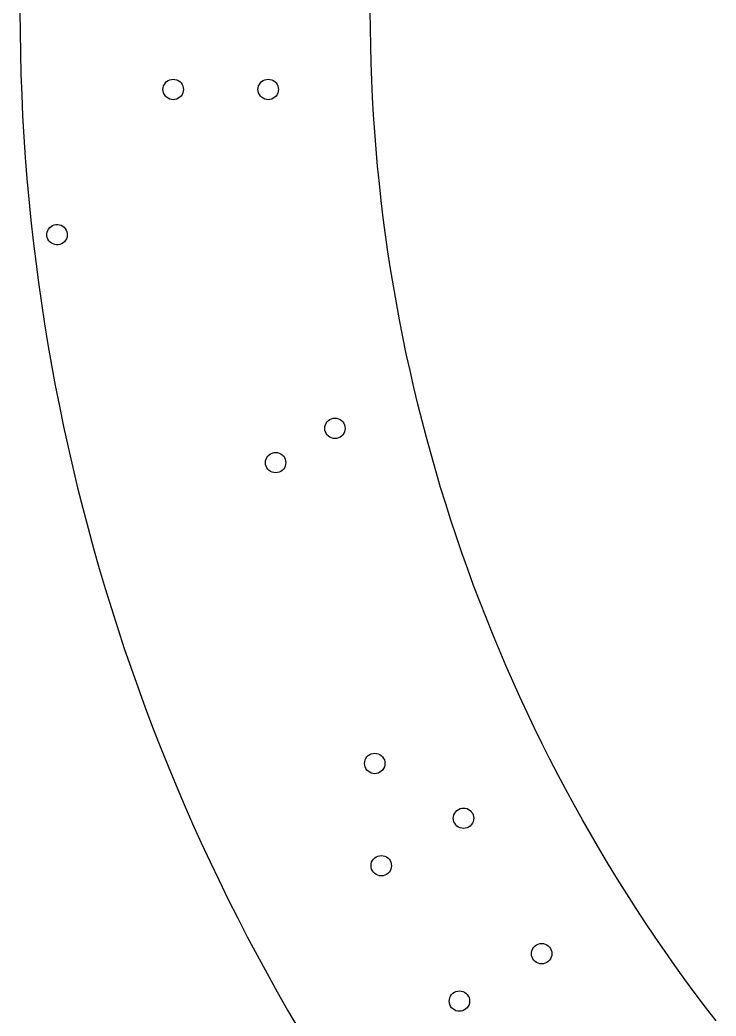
# Model space of a CAD drawing. Header units: metres. Extents: x -294 to 294, y -588 to 0.
# Drawn here: x -293.8 to -191.5, y -441.6 to -295.1 of the extents above; entities that cross this region are included whole.
import ezdxf

# ---------------------------------------------------------------- set-up
doc = ezdxf.new("R2010")
doc.units = ezdxf.units.M

msp = doc.modelspace()

# ---------------------------------------------------------------- linework, layer by layer
for p, q in [((-293.835, -293.835), (-293.819, -296.912)), ((-242.292, -296.373), (-242.305, -293.835)), ((-293.819, -296.912), (-293.771, -299.989)), ((-242.252, -298.91), (-242.292, -296.373)), ((-242.186, -301.446), (-242.252, -298.91)), ((-293.771, -299.989), (-293.69, -303.065)), ((-242.093, -303.982), (-242.186, -301.446)), ((-293.69, -303.065), (-293.578, -306.14)), ((-272.705, -304.822), (-272.594, -304.585)), ((-272.594, -304.585), (-272.445, -304.371)), ((-272.445, -304.371), (-272.26, -304.186)), ((-272.26, -304.186), (-272.045, -304.036)), ((-272.045, -304.036), (-271.808, -303.926)), ((-271.808, -303.926), (-271.556, -303.858)), ((-271.556, -303.858), (-271.295, -303.835)), ((-271.295, -303.835), (-271.035, -303.858)), ((-271.035, -303.858), (-270.782, -303.926)), ((-270.782, -303.926), (-270.545, -304.036)), ((-270.545, -304.036), (-270.331, -304.186)), ((-270.331, -304.186), (-270.146, -304.371)), ((-270.146, -304.371), (-269.996, -304.585)), ((-269.996, -304.585), (-269.886, -304.822)), ((-258.735, -304.822), (-258.624, -304.585)), ((-258.624, -304.585), (-258.475, -304.371)), ((-258.475, -304.371), (-258.29, -304.186)), ((-258.29, -304.186), (-258.075, -304.036)), ((-258.075, -304.036), (-257.838, -303.926)), ((-257.838, -303.926), (-257.586, -303.858)), ((-257.586, -303.858), (-257.325, -303.835)), ((-257.325, -303.835), (-257.065, -303.858)), ((-257.065, -303.858), (-256.812, -303.926)), ((-256.812, -303.926), (-256.575, -304.036)), ((-256.575, -304.036), (-256.361, -304.186)), ((-256.361, -304.186), (-256.176, -304.371)), ((-256.176, -304.371), (-256.026, -304.585)), ((-256.026, -304.585), (-255.916, -304.822)), ((-241.973, -306.517), (-242.093, -303.982)), ((-293.578, -306.14), (-293.433, -309.214)), ((-272.795, -305.335), (-272.773, -305.075)), ((-272.773, -305.596), (-272.795, -305.335)), ((-272.773, -305.075), (-272.705, -304.822)), ((-272.705, -305.848), (-272.773, -305.596)), ((-272.594, -306.085), (-272.705, -305.848)), ((-272.445, -306.3), (-272.594, -306.085)), ((-269.996, -306.085), (-270.146, -306.3)), ((-269.886, -305.848), (-269.996, -306.085)), ((-269.886, -304.822), (-269.818, -305.075)), ((-269.818, -305.596), (-269.886, -305.848)), ((-269.818, -305.075), (-269.795, -305.335)), ((-269.795, -305.335), (-269.818, -305.596)), ((-258.825, -305.335), (-258.803, -305.075)), ((-258.803, -305.596), (-258.825, -305.335)), ((-258.803, -305.075), (-258.735, -304.822)), ((-258.735, -305.848), (-258.803, -305.596)), ((-258.624, -306.085), (-258.735, -305.848)), ((-258.475, -306.3), (-258.624, -306.085)), ((-256.026, -306.085), (-256.176, -306.3)), ((-255.916, -305.848), (-256.026, -306.085)), ((-255.916, -304.822), (-255.848, -305.075)), ((-255.848, -305.596), (-255.916, -305.848)), ((-255.848, -305.075), (-255.825, -305.335)), ((-255.825, -305.335), (-255.848, -305.596)), ((-272.26, -306.484), (-272.445, -306.3)), ((-272.045, -306.634), (-272.26, -306.484)), ((-271.808, -306.745), (-272.045, -306.634)), ((-271.556, -306.813), (-271.808, -306.745)), ((-271.295, -306.835), (-271.556, -306.813)), ((-271.035, -306.813), (-271.295, -306.835)), ((-270.782, -306.745), (-271.035, -306.813)), ((-270.545, -306.634), (-270.782, -306.745)), ((-270.331, -306.484), (-270.545, -306.634)), ((-270.146, -306.3), (-270.331, -306.484)), ((-258.29, -306.484), (-258.475, -306.3)), ((-258.075, -306.634), (-258.29, -306.484)), ((-257.838, -306.745), (-258.075, -306.634)), ((-257.586, -306.813), (-257.838, -306.745)), ((-257.325, -306.835), (-257.586, -306.813)), ((-257.065, -306.813), (-257.325, -306.835)), ((-256.812, -306.745), (-257.065, -306.813)), ((-256.575, -306.634), (-256.812, -306.745)), ((-256.361, -306.484), (-256.575, -306.634)), ((-256.176, -306.3), (-256.361, -306.484)), ((-241.827, -309.05), (-241.973, -306.517)), ((-241.655, -311.581), (-241.827, -309.05)), ((-293.433, -309.214), (-293.256, -312.286)), ((-241.456, -314.111), (-241.655, -311.581)), ((-293.256, -312.286), (-293.046, -315.355)), ((-241.23, -316.638), (-241.456, -314.111)), ((-293.046, -315.355), (-292.805, -318.423)), ((-240.978, -319.163), (-241.23, -316.638)), ((-292.805, -318.423), (-292.531, -321.488)), ((-240.7, -321.685), (-240.978, -319.163)), ((-292.531, -321.488), (-292.226, -324.55)), ((-240.395, -324.204), (-240.7, -321.685)), ((-292.226, -324.55), (-291.888, -327.608)), ((-289.039, -325.349), (-288.796, -325.253)), ((-288.796, -325.253), (-288.54, -325.201)), ((-288.54, -325.201), (-288.278, -325.194)), ((-288.278, -325.194), (-288.02, -325.232)), ((-288.02, -325.232), (-287.772, -325.315)), ((-287.772, -325.315), (-287.542, -325.44)), ((-240.064, -326.72), (-240.395, -324.204)), ((-289.867, -326.599), (-289.828, -326.341)), ((-289.86, -326.861), (-289.867, -326.599)), ((-289.828, -326.341), (-289.745, -326.093)), ((-289.745, -326.093), (-289.621, -325.863)), ((-289.621, -325.863), (-289.458, -325.659)), ((-289.458, -325.659), (-289.262, -325.485)), ((-289.262, -325.485), (-289.039, -325.349)), ((-287.542, -325.44), (-287.337, -325.603)), ((-287.337, -325.603), (-287.164, -325.799)), ((-287.164, -325.799), (-287.027, -326.022)), ((-287.027, -326.022), (-286.932, -326.265)), ((-286.932, -326.265), (-286.879, -326.521)), ((-286.873, -326.783), (-286.911, -327.041)), ((-286.879, -326.521), (-286.873, -326.783)), ((-239.706, -329.232), (-240.064, -326.72)), ((-291.888, -327.608), (-291.518, -330.663)), ((-289.808, -327.117), (-289.86, -326.861)), ((-289.712, -327.36), (-289.808, -327.117)), ((-289.576, -327.583), (-289.712, -327.36)), ((-289.402, -327.779), (-289.576, -327.583)), ((-289.198, -327.942), (-289.402, -327.779)), ((-288.968, -328.067), (-289.198, -327.942)), ((-288.72, -328.15), (-288.968, -328.067)), ((-288.461, -328.188), (-288.72, -328.15)), ((-288.2, -328.181), (-288.461, -328.188)), ((-287.944, -328.129), (-288.2, -328.181)), ((-287.7, -328.033), (-287.944, -328.129)), ((-287.478, -327.897), (-287.7, -328.033)), ((-287.282, -327.724), (-287.478, -327.897)), ((-287.119, -327.519), (-287.282, -327.724)), ((-286.994, -327.289), (-287.119, -327.519)), ((-286.911, -327.041), (-286.994, -327.289)), ((-239.322, -331.74), (-239.706, -329.232)), ((-291.518, -330.663), (-291.117, -333.714)), ((-238.912, -334.244), (-239.322, -331.74)), ((-291.117, -333.714), (-290.683, -336.76)), ((-238.476, -336.744), (-238.912, -334.244)), ((-290.683, -336.76), (-290.218, -339.801)), ((-238.014, -339.239), (-238.476, -336.744)), ((-290.218, -339.801), (-289.721, -342.838)), ((-237.525, -341.729), (-238.014, -339.239)), ((-289.721, -342.838), (-289.192, -345.869)), ((-237.01, -344.214), (-237.525, -341.729)), ((-236.47, -346.693), (-237.01, -344.214)), ((-289.192, -345.869), (-288.631, -348.895)), ((-235.903, -349.166), (-236.47, -346.693)), ((-288.631, -348.895), (-288.038, -351.914)), ((-235.311, -351.633), (-235.903, -349.166)), ((-234.693, -354.094), (-235.311, -351.633)), ((-288.038, -351.914), (-287.414, -354.927)), ((-248.917, -354.674), (-248.807, -354.437)), ((-248.807, -354.437), (-248.657, -354.222)), ((-248.657, -354.222), (-248.472, -354.037)), ((-248.472, -354.037), (-248.258, -353.888)), ((-248.258, -353.888), (-248.021, -353.777)), ((-248.021, -353.777), (-247.768, -353.709)), ((-247.768, -353.709), (-247.508, -353.687)), ((-247.508, -353.687), (-247.247, -353.709)), ((-247.247, -353.709), (-246.995, -353.777)), ((-246.995, -353.777), (-246.758, -353.888)), ((-246.758, -353.888), (-246.544, -354.037)), ((-246.544, -354.037), (-246.359, -354.222)), ((-246.359, -354.222), (-246.209, -354.437)), ((-246.209, -354.437), (-246.098, -354.674)), ((-234.049, -356.549), (-234.693, -354.094)), ((-287.414, -354.927), (-286.759, -357.934)), ((-249.008, -355.187), (-248.985, -354.926)), ((-248.985, -355.447), (-249.008, -355.187)), ((-248.985, -354.926), (-248.917, -354.674)), ((-248.917, -355.7), (-248.985, -355.447)), ((-248.807, -355.937), (-248.917, -355.7)), ((-248.657, -356.151), (-248.807, -355.937)), ((-246.209, -355.937), (-246.359, -356.151)), ((-246.098, -355.7), (-246.209, -355.937)), ((-246.098, -354.674), (-246.031, -354.926)), ((-246.031, -355.447), (-246.098, -355.7)), ((-246.031, -354.926), (-246.008, -355.187)), ((-246.008, -355.187), (-246.031, -355.447)), ((-248.472, -356.336), (-248.657, -356.151)), ((-248.258, -356.486), (-248.472, -356.336)), ((-248.021, -356.596), (-248.258, -356.486)), ((-247.768, -356.664), (-248.021, -356.596)), ((-247.508, -356.687), (-247.768, -356.664)), ((-247.247, -356.664), (-247.508, -356.687)), ((-246.995, -356.596), (-247.247, -356.664)), ((-246.758, -356.486), (-246.995, -356.596)), ((-246.544, -356.336), (-246.758, -356.486)), ((-246.359, -356.151), (-246.544, -356.336)), ((-233.38, -358.996), (-234.049, -356.549)), ((-286.759, -357.934), (-286.072, -360.933)), ((-257.199, -359.076), (-256.985, -358.926)), ((-256.985, -358.926), (-256.748, -358.815)), ((-256.748, -358.815), (-256.495, -358.748)), ((-256.495, -358.748), (-256.235, -358.725)), ((-256.235, -358.725), (-255.974, -358.748)), ((-255.974, -358.748), (-255.722, -358.815)), ((-255.722, -358.815), (-255.485, -358.926)), ((-255.485, -358.926), (-255.27, -359.076)), ((-232.684, -361.436), (-233.38, -358.996)), ((-257.735, -360.225), (-257.712, -359.965)), ((-257.712, -360.485), (-257.735, -360.225)), ((-257.712, -359.965), (-257.644, -359.712)), ((-257.644, -360.738), (-257.712, -360.485)), ((-257.644, -359.712), (-257.534, -359.475)), ((-257.534, -359.475), (-257.384, -359.261)), ((-257.384, -359.261), (-257.199, -359.076)), ((-255.27, -359.076), (-255.086, -359.261)), ((-255.086, -359.261), (-254.936, -359.475)), ((-254.936, -359.475), (-254.825, -359.712)), ((-254.825, -359.712), (-254.757, -359.965)), ((-254.757, -360.485), (-254.825, -360.738)), ((-254.757, -359.965), (-254.735, -360.225)), ((-254.735, -360.225), (-254.757, -360.485)), ((-286.072, -360.933), (-285.354, -363.925)), ((-257.534, -360.975), (-257.644, -360.738)), ((-257.384, -361.189), (-257.534, -360.975)), ((-257.199, -361.374), (-257.384, -361.189)), ((-256.985, -361.524), (-257.199, -361.374)), ((-256.748, -361.635), (-256.985, -361.524)), ((-256.495, -361.702), (-256.748, -361.635)), ((-256.235, -361.725), (-256.495, -361.702)), ((-255.974, -361.702), (-256.235, -361.725)), ((-255.722, -361.635), (-255.974, -361.702)), ((-255.485, -361.524), (-255.722, -361.635)), ((-255.27, -361.374), (-255.485, -361.524)), ((-255.086, -361.189), (-255.27, -361.374)), ((-254.936, -360.975), (-255.086, -361.189)), ((-254.825, -360.738), (-254.936, -360.975)), ((-231.964, -363.869), (-232.684, -361.436)), ((-285.354, -363.925), (-284.604, -366.909)), ((-231.218, -366.295), (-231.964, -363.869)), ((-230.446, -368.712), (-231.218, -366.295)), ((-284.604, -366.909), (-283.823, -369.886)), ((-229.649, -371.121), (-230.446, -368.712)), ((-283.823, -369.886), (-283.011, -372.854)), ((-228.828, -373.522), (-229.649, -371.121)), ((-283.011, -372.854), (-282.168, -375.813)), ((-227.981, -375.913), (-228.828, -373.522)), ((-282.168, -375.813), (-281.294, -378.763)), ((-227.109, -378.296), (-227.981, -375.913)), ((-281.294, -378.763), (-280.39, -381.704)), ((-226.212, -380.67), (-227.109, -378.296)), ((-225.29, -383.034), (-226.212, -380.67)), ((-280.39, -381.704), (-279.454, -384.636)), ((-224.343, -385.388), (-225.29, -383.034)), ((-279.454, -384.636), (-278.488, -387.557)), ((-223.372, -387.733), (-224.343, -385.388)), ((-278.488, -387.557), (-277.491, -390.468)), ((-222.377, -390.067), (-223.372, -387.733)), ((-277.491, -390.468), (-276.464, -393.369)), ((-221.357, -392.39), (-222.377, -390.067)), ((-220.313, -394.703), (-221.357, -392.39)), ((-276.464, -393.369), (-275.407, -396.258)), ((-219.245, -397.004), (-220.313, -394.703)), ((-275.407, -396.258), (-274.319, -399.137)), ((-218.152, -399.294), (-219.245, -397.004)), ((-274.319, -399.137), (-273.201, -402.003)), ((-217.036, -401.573), (-218.152, -399.294)), ((-273.201, -402.003), (-272.054, -404.858)), ((-241.911, -403.008), (-241.651, -402.985)), ((-241.651, -402.985), (-241.39, -403.008)), ((-215.896, -403.84), (-217.036, -401.573)), ((-243.151, -404.485), (-243.128, -404.225)), ((-243.128, -404.225), (-243.06, -403.972)), ((-243.06, -403.972), (-242.95, -403.735)), ((-242.95, -403.735), (-242.8, -403.521)), ((-242.8, -403.521), (-242.615, -403.336)), ((-242.615, -403.336), (-242.401, -403.186)), ((-242.401, -403.186), (-242.164, -403.076)), ((-242.164, -403.076), (-241.911, -403.008)), ((-241.39, -403.008), (-241.138, -403.076)), ((-241.138, -403.076), (-240.901, -403.186)), ((-240.901, -403.186), (-240.687, -403.336)), ((-240.687, -403.336), (-240.502, -403.521)), ((-240.502, -403.521), (-240.352, -403.735)), ((-240.352, -403.735), (-240.241, -403.972)), ((-240.241, -403.972), (-240.173, -404.225)), ((-240.173, -404.225), (-240.151, -404.485)), ((-214.732, -406.095), (-215.896, -403.84)), ((-272.054, -404.858), (-270.876, -407.701)), ((-243.128, -404.746), (-243.151, -404.485)), ((-243.06, -404.998), (-243.128, -404.746)), ((-242.95, -405.235), (-243.06, -404.998)), ((-242.8, -405.449), (-242.95, -405.235)), ((-242.615, -405.634), (-242.8, -405.449)), ((-242.401, -405.784), (-242.615, -405.634)), ((-242.164, -405.895), (-242.401, -405.784)), ((-241.911, -405.962), (-242.164, -405.895)), ((-241.138, -405.895), (-241.39, -405.962)), ((-240.901, -405.784), (-241.138, -405.895)), ((-240.687, -405.634), (-240.901, -405.784)), ((-240.502, -405.449), (-240.687, -405.634)), ((-240.352, -405.235), (-240.502, -405.449)), ((-240.241, -404.998), (-240.352, -405.235)), ((-240.173, -404.746), (-240.241, -404.998)), ((-240.151, -404.485), (-240.173, -404.746)), ((-241.651, -405.985), (-241.911, -405.962)), ((-241.39, -405.962), (-241.651, -405.985)), ((-213.545, -408.337), (-214.732, -406.095)), ((-270.876, -407.701), (-269.669, -410.532)), ((-212.334, -410.567), (-213.545, -408.337)), ((-269.669, -410.532), (-268.432, -413.349)), ((-229.899, -411.789), (-229.749, -411.575)), ((-229.749, -411.575), (-229.565, -411.39)), ((-229.565, -411.39), (-229.35, -411.24)), ((-229.35, -411.24), (-229.113, -411.129)), ((-229.113, -411.129), (-228.861, -411.062)), ((-228.861, -411.062), (-228.6, -411.039)), ((-228.6, -411.039), (-228.34, -411.062)), ((-228.34, -411.062), (-228.087, -411.129)), ((-228.087, -411.129), (-227.85, -411.24)), ((-227.85, -411.24), (-227.636, -411.39)), ((-227.636, -411.39), (-227.451, -411.575)), ((-227.451, -411.575), (-227.301, -411.789)), ((-211.1, -412.784), (-212.334, -410.567)), ((-230.1, -412.539), (-230.078, -412.278)), ((-230.078, -412.799), (-230.1, -412.539)), ((-230.078, -412.278), (-230.01, -412.026)), ((-230.01, -413.052), (-230.078, -412.799)), ((-230.01, -412.026), (-229.899, -411.789)), ((-229.899, -413.289), (-230.01, -413.052)), ((-227.301, -411.789), (-227.191, -412.026)), ((-227.191, -413.052), (-227.301, -413.289)), ((-227.191, -412.026), (-227.123, -412.278)), ((-227.123, -412.799), (-227.191, -413.052)), ((-227.123, -412.278), (-227.1, -412.539)), ((-227.1, -412.539), (-227.123, -412.799)), ((-209.843, -414.988), (-211.1, -412.784)), ((-268.432, -413.349), (-267.166, -416.154)), ((-229.749, -413.503), (-229.899, -413.289)), ((-229.565, -413.688), (-229.749, -413.503)), ((-229.35, -413.838), (-229.565, -413.688)), ((-229.113, -413.948), (-229.35, -413.838)), ((-228.861, -414.016), (-229.113, -413.948)), ((-228.6, -414.039), (-228.861, -414.016)), ((-228.34, -414.016), (-228.6, -414.039)), ((-228.087, -413.948), (-228.34, -414.016)), ((-227.85, -413.838), (-228.087, -413.948)), ((-227.636, -413.688), (-227.85, -413.838)), ((-227.451, -413.503), (-227.636, -413.688)), ((-227.301, -413.289), (-227.451, -413.503)), ((-267.166, -416.154), (-265.87, -418.944)), ((-208.562, -417.179), (-209.843, -414.988)), ((-207.259, -419.356), (-208.562, -417.179)), ((-265.87, -418.944), (-264.546, -421.722)), ((-242.176, -419.263), (-242.108, -419.011)), ((-242.108, -419.011), (-241.998, -418.774)), ((-241.998, -418.774), (-241.848, -418.56)), ((-241.848, -418.56), (-241.663, -418.375)), ((-241.663, -418.375), (-241.449, -418.225)), ((-241.449, -418.225), (-241.212, -418.114)), ((-241.212, -418.114), (-240.959, -418.047)), ((-240.959, -418.047), (-240.699, -418.024)), ((-240.699, -418.024), (-240.438, -418.047)), ((-240.438, -418.047), (-240.186, -418.114)), ((-240.186, -418.114), (-239.949, -418.225)), ((-239.949, -418.225), (-239.735, -418.375)), ((-239.735, -418.375), (-239.55, -418.56)), ((-239.55, -418.56), (-239.4, -418.774)), ((-239.4, -418.774), (-239.289, -419.011)), ((-239.289, -419.011), (-239.222, -419.263)), ((-242.199, -419.524), (-242.176, -419.263)), ((-242.176, -419.784), (-242.199, -419.524)), ((-242.108, -420.037), (-242.176, -419.784)), ((-241.998, -420.274), (-242.108, -420.037)), ((-241.848, -420.488), (-241.998, -420.274)), ((-241.663, -420.673), (-241.848, -420.488)), ((-239.55, -420.488), (-239.735, -420.673)), ((-239.4, -420.274), (-239.55, -420.488)), ((-239.289, -420.037), (-239.4, -420.274)), ((-239.222, -419.784), (-239.289, -420.037)), ((-239.222, -419.263), (-239.199, -419.524)), ((-239.199, -419.524), (-239.222, -419.784)), ((-205.934, -421.52), (-207.259, -419.356)), ((-264.546, -421.722), (-263.192, -424.485)), ((-241.449, -420.823), (-241.663, -420.673)), ((-241.212, -420.933), (-241.449, -420.823)), ((-240.959, -421.001), (-241.212, -420.933)), ((-240.699, -421.024), (-240.959, -421.001)), ((-240.438, -421.001), (-240.699, -421.024)), ((-240.186, -420.933), (-240.438, -421.001)), ((-239.949, -420.823), (-240.186, -420.933)), ((-239.735, -420.673), (-239.949, -420.823)), ((-204.585, -423.669), (-205.934, -421.52)), ((-263.192, -424.485), (-261.809, -427.234)), ((-203.214, -425.804), (-204.585, -423.669)), ((-201.821, -427.925), (-203.214, -425.804)), ((-261.809, -427.234), (-260.398, -429.968)), ((-200.406, -430.031), (-201.821, -427.925)), ((-260.398, -429.968), (-258.958, -432.688)), ((-198.969, -432.122), (-200.406, -430.031)), ((-218.6, -432.457), (-218.578, -432.197)), ((-218.578, -432.197), (-218.51, -431.944)), ((-218.51, -431.944), (-218.399, -431.707)), ((-218.399, -431.707), (-218.249, -431.493)), ((-218.249, -431.493), (-218.065, -431.308)), ((-218.065, -431.308), (-217.85, -431.158)), ((-217.85, -431.158), (-217.613, -431.048)), ((-217.613, -431.048), (-217.361, -430.98)), ((-217.361, -430.98), (-217.1, -430.957)), ((-217.1, -430.957), (-216.84, -430.98)), ((-216.84, -430.98), (-216.587, -431.048)), ((-216.587, -431.048), (-216.35, -431.158)), ((-216.35, -431.158), (-216.136, -431.308)), ((-216.136, -431.308), (-215.951, -431.493)), ((-215.951, -431.493), (-215.801, -431.707)), ((-215.801, -431.707), (-215.691, -431.944)), ((-215.691, -431.944), (-215.623, -432.197)), ((-215.623, -432.197), (-215.6, -432.457)), ((-197.51, -434.198), (-198.969, -432.122)), ((-258.958, -432.688), (-257.49, -435.392)), ((-218.578, -432.718), (-218.6, -432.457)), ((-218.51, -432.97), (-218.578, -432.718)), ((-218.399, -433.207), (-218.51, -432.97)), ((-218.249, -433.422), (-218.399, -433.207)), ((-218.065, -433.607), (-218.249, -433.422)), ((-217.85, -433.757), (-218.065, -433.607)), ((-217.613, -433.867), (-217.85, -433.757)), ((-216.35, -433.757), (-216.587, -433.867)), ((-216.136, -433.607), (-216.35, -433.757)), ((-215.951, -433.422), (-216.136, -433.607)), ((-215.801, -433.207), (-215.951, -433.422)), ((-215.691, -432.97), (-215.801, -433.207)), ((-215.623, -432.718), (-215.691, -432.97)), ((-215.6, -432.457), (-215.623, -432.718)), ((-217.361, -433.935), (-217.613, -433.867)), ((-217.1, -433.957), (-217.361, -433.935)), ((-216.84, -433.935), (-217.1, -433.957)), ((-216.587, -433.867), (-216.84, -433.935)), ((-196.029, -436.259), (-197.51, -434.198)), ((-257.49, -435.392), (-255.993, -438.08)), ((-194.527, -438.304), (-196.029, -436.259)), ((-255.993, -438.08), (-254.469, -440.753)), ((-230.163, -438.293), (-229.949, -438.143)), ((-229.949, -438.143), (-229.712, -438.033)), ((-229.712, -438.033), (-229.459, -437.965)), ((-229.459, -437.965), (-229.199, -437.942)), ((-229.199, -437.942), (-228.938, -437.965)), ((-228.938, -437.965), (-228.686, -438.033)), ((-228.686, -438.033), (-228.449, -438.143)), ((-228.449, -438.143), (-228.235, -438.293)), ((-230.699, -439.442), (-230.676, -439.182)), ((-230.676, -439.703), (-230.699, -439.442)), ((-230.676, -439.182), (-230.608, -438.929)), ((-230.608, -438.929), (-230.498, -438.692)), ((-230.498, -438.692), (-230.348, -438.478)), ((-230.348, -438.478), (-230.163, -438.293)), ((-228.235, -438.293), (-228.05, -438.478)), ((-228.05, -438.478), (-227.9, -438.692)), ((-227.9, -438.692), (-227.789, -438.929)), ((-227.789, -438.929), (-227.722, -439.182)), ((-227.722, -439.182), (-227.699, -439.442)), ((-227.699, -439.442), (-227.722, -439.703)), ((-193.004, -440.333), (-194.527, -438.304)), ((-254.469, -440.753), (-252.917, -443.41)), ((-230.608, -439.955), (-230.676, -439.703)), ((-230.498, -440.192), (-230.608, -439.955)), ((-230.348, -440.407), (-230.498, -440.192)), ((-230.163, -440.592), (-230.348, -440.407)), ((-229.949, -440.741), (-230.163, -440.592)), ((-229.712, -440.852), (-229.949, -440.741)), ((-229.459, -440.92), (-229.712, -440.852)), ((-229.199, -440.942), (-229.459, -440.92)), ((-228.938, -440.92), (-229.199, -440.942)), ((-228.686, -440.852), (-228.938, -440.92)), ((-228.449, -440.741), (-228.686, -440.852)), ((-228.235, -440.592), (-228.449, -440.741)), ((-228.05, -440.407), (-228.235, -440.592)), ((-227.9, -440.192), (-228.05, -440.407)), ((-227.789, -439.955), (-227.9, -440.192)), ((-227.722, -439.703), (-227.789, -439.955)), ((-191.459, -442.346), (-193.004, -440.333))]:
    msp.add_line(p, q)

doc.saveas('drawing.dxf')
